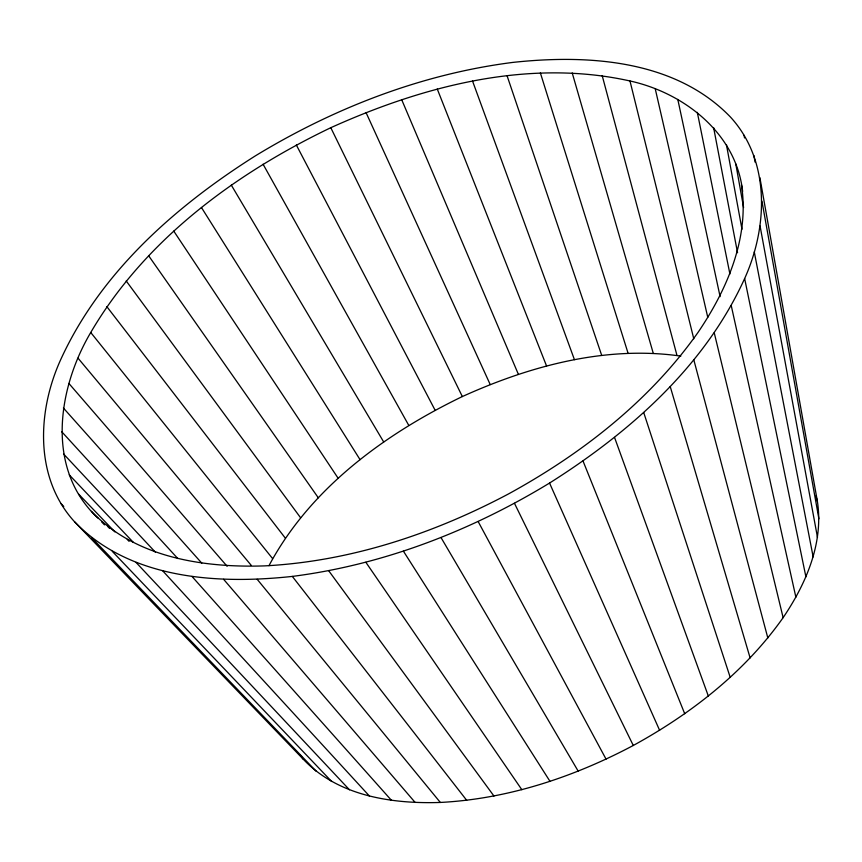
<?xml version="1.0" encoding="UTF-8"?>
<svg xmlns="http://www.w3.org/2000/svg" width="862" height="862" viewBox="0 0 862 862"><rect width="100%" height="100%" fill="white"/><g stroke="black" fill="none" stroke-linecap="round" stroke-linejoin="round"><path stroke-width="1.29" d="M97.966 518.094C45.395 469.316 57.582 388.557 90.736 332.495C145.075 239.776 235.251 173.521 330.792 127.705C423.361 85.92 528.697 58.39 629.982 80.974C684.169 92.902 736.234 133.384 742.635 191.483M74.552 521.758C130.033 579.329 217.418 584.522 292.326 576.409C383.633 564.75 471.158 530.755 549.547 483.054C629.669 432.455 704.836 366.296 744.639 278.545C767.794 227.277 770.639 160.892 730.491 117.081C675.011 59.51 587.625 54.306 512.718 62.42C421.41 74.078 333.885 108.084 255.486 155.785C175.363 206.384 100.207 272.543 60.405 360.294C37.249 411.562 34.405 477.936 74.552 521.758L303.349 759.303C338.109 796.068 392.038 804.052 440.32 802.447C508.02 798.955 573.704 777.093 633.29 745.468C691.184 713.725 744.833 671.961 783.127 617.645C806.035 583.779 823.878 542.844 817.348 501.156L759.875 177.55M268.976 565.666C310.342 488.28 384.754 434.039 462.344 396.552C530.195 365.833 606.018 345.371 680.829 356.114M91.447 511.328C135.409 557.811 203.604 567.907 264.666 565.881C350.274 561.474 433.338 533.815 508.699 493.829C581.904 453.692 649.754 400.862 698.188 332.172C727.162 289.352 749.714 237.589 741.46 184.856M107.728 526.499L109.603 528.438M101.694 521.963L104.496 524.861M91.717 537.748L316.225 771.307M78.582 494.055L114.883 531.908M60.976 503.537L63.766 506.447M127.242 539.396L129.095 541.347M112.286 551.357L331.654 781.5M69.251 474.865L133.201 542.22M136.034 562.412L349.466 789.797M63.583 453.972L155.483 552.294M162.702 570.816L369.475 796.1M61.622 431.603L177.798 558.533M63.4 408.017L201.794 563.155M192 576.462L391.445 800.335M68.895 383.45L227.115 566.28M223.603 579.296L415.15 802.457M78.043 358.183L251.273 565.407M257.167 579.275L440.32 802.447M90.736 332.495L272.521 558.49M292.326 576.409L466.687 800.302M106.856 306.656L285.268 538.06M300.224 755.101L303.349 759.303M126.218 280.958L300.579 517.75M328.691 570.73L493.958 796.035M148.598 255.691L318.283 497.762M365.865 562.293L521.844 789.711M173.768 231.113L338.184 478.324M403.438 551.206L550.021 781.392M201.439 207.505L360.057 459.661M231.318 185.125L383.687 441.958M441.01 537.565L578.197 771.167M263.072 164.211L408.793 425.429M478.151 521.542L606.051 759.142M296.345 145.01L435.116 410.237M514.463 503.3L633.29 745.468M330.792 127.705L462.344 396.552M366.016 112.513L490.209 384.538M549.547 483.054L659.602 730.276M401.649 99.583L518.374 374.313M583.024 461.008L684.719 713.747M437.282 89.055L546.562 365.994M472.548 81.06L574.437 359.669M614.531 437.411L708.338 696.043M507.039 75.673L601.708 355.403M643.709 412.521L730.222 677.381M540.377 72.947L628.075 353.258M670.237 386.607L750.123 657.943M572.217 72.936L653.256 353.248M815.969 496.07L817.348 501.156M602.193 75.619L676.961 355.37M693.845 359.96L767.827 637.955M629.982 80.974L693.77 338.766M714.253 332.872L783.127 617.645M655.271 88.937L707.767 317.335M731.245 305.633L795.874 597.215M677.801 99.432L720.104 296.636M744.639 278.545L805.916 576.893M697.315 112.34L729.909 273.997M754.282 251.909L813.157 556.917M713.596 127.511L737.549 252.728M760.068 226.006L817.499 537.489M744.068 135.291L744.552 137.931M726.461 144.784L741.988 229.249M753.894 155.526L755.08 162.131M761.943 201.126L818.9 518.838M735.792 163.974L743.594 207.516"/></g></svg>
